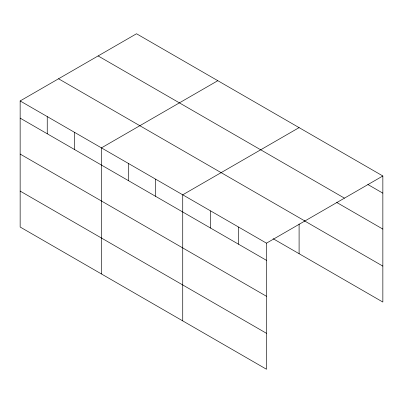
<?xml version="1.0" encoding="UTF-8"?>
<svg xmlns="http://www.w3.org/2000/svg" width="403" height="403" viewBox="0 0 403 403"><rect width="100%" height="100%" fill="white"/><g stroke="black" fill="none" stroke-linecap="round" stroke-linejoin="round"><path stroke-width="0.6" d="M20.15 100.946L266.479 243.165L266.479 369.239L20.15 227.02L20.15 100.946L136.521 33.761L382.85 175.98L382.85 302.054L273.083 238.682M217.806 80.696L101.44 147.881L101.44 273.949M299.097 127.625L182.73 194.81L182.73 320.884M266.479 243.165L382.85 175.98M367.818 184.478L382.85 193.158M98.115 55.936L344.449 198.15M336.681 202.437L382.85 229.095M58.551 78.776L304.885 220.995M304.466 220.864L382.85 266.116M20.15 118.129L266.479 260.343M20.15 154.062L266.479 296.281M20.15 191.087L266.479 333.301M299.097 223.957L299.097 253.699M238.561 227.05L238.561 244.228M210.643 210.93L210.643 228.108M155.634 179.169L155.634 196.347M128.537 163.522L128.537 180.7M74.343 132.234L74.343 149.417M47.247 116.593L47.247 133.771"/></g></svg>
